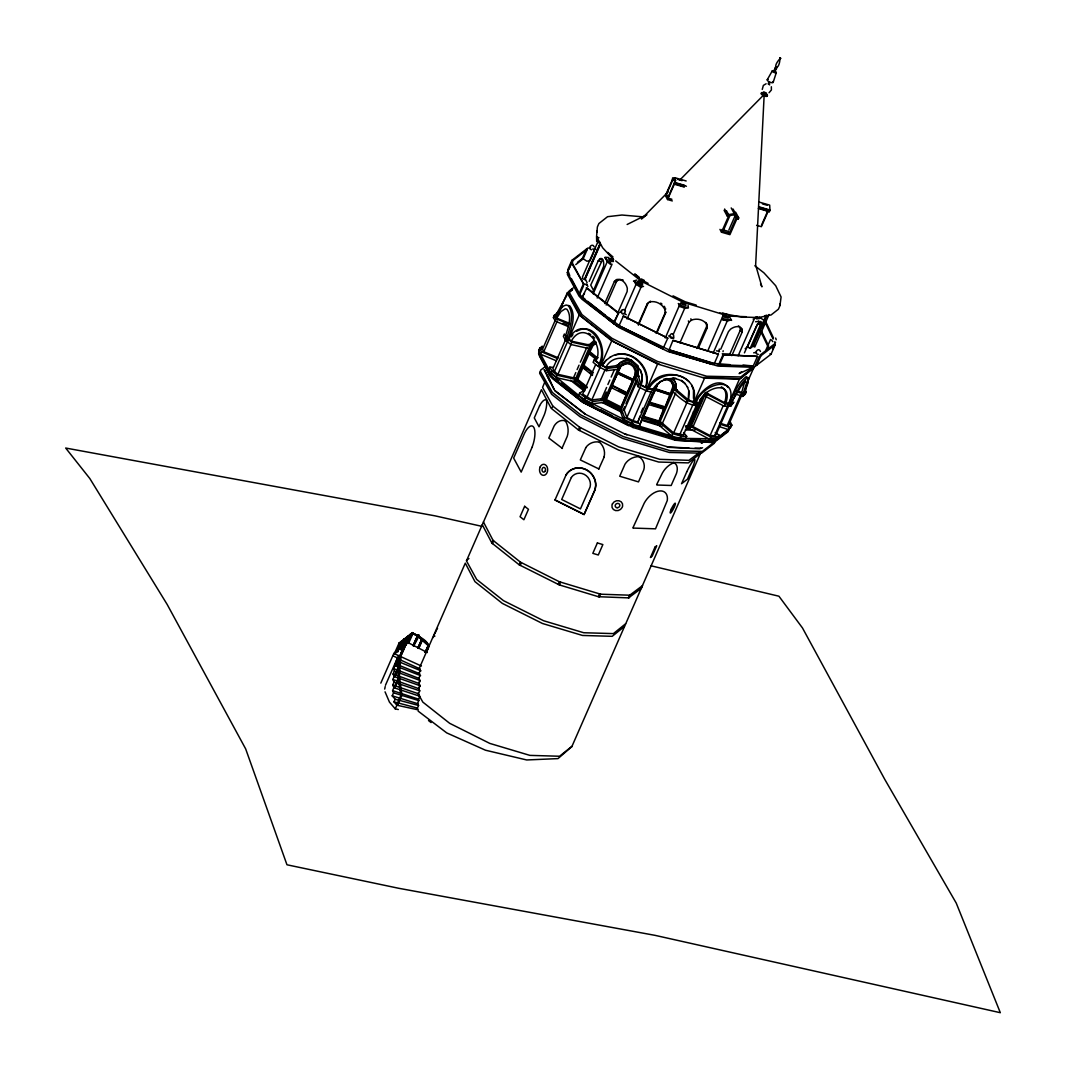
<?xml version="1.0" encoding="UTF-8"?>
<svg xmlns="http://www.w3.org/2000/svg" width="1066" height="1066" viewBox="0 0 1066 1066"><rect width="100%" height="100%" fill="white"/><g stroke="black" fill="none" stroke-linecap="round" stroke-linejoin="round"><path stroke-width="1.5" d="M656.11 333.378L665.144 312.804L664.931 309.62A13.418 12.539 49.7 0 0 649.687 301.945L648.794 302.438M686.424 186.257L675.391 183.072L675.138 177.782L672.606 177.902L672.38 179.754L675.551 180.674M758.366 208.496L769.399 211.681L769.945 210.428L769.692 205.138L758.659 201.94M667.556 199.555L665.424 195.584L672.38 179.754L674.605 178.981L674.511 183.725L667.556 199.555L672.326 200.928M400.989 695.139L402.109 694.819L400.989 695.139C397.938 678.855 396.059 660.614 404.467 645.57M399.11 665.117L394.247 676.031L395.033 676.404L399.897 665.477C396.312 671.34 400.243 686.717 401.149 694.686L401.935 695.059L399.47 677.536L398.684 677.163L401.762 695.512M398.351 677.856L399.297 677.763L400.816 656.016L399.843 656.136L404.307 645.796M764.175 94.807L755.647 265.008L761.923 286.847L760.524 283.929M568.271 326.582L555.146 321.079L553.427 317.282L556.825 313.031M551.095 408.211L541.421 389.716L466.455 560.863L476.675 579.464L503.512 600.664L543.66 620.758L583.728 632.738L613.403 633.604L625.635 623.77M482.218 524.592L491.892 543.074L519.235 564.833L559.384 584.928L598.399 596.707L628.54 597.893L641.319 588.352L642.492 585.647L629.726 595.201L600.638 594.202L559.41 581.769L520.421 562.128L493.065 540.382L483.404 521.9M538.85 351.487L538.636 353.792L549.576 374.139L552.295 377.058L582.183 400.669L628.62 424.468L680.681 440.151L715.433 440.671L728.984 430.171L729.277 428.026M539.423 352.007L539.636 349.688M539.609 353.805L539.423 355.937L550.243 376.058L582.356 402.135L633.151 427.519M539.796 371.981L539.676 373.366L551.615 394.287L579.984 416.686L622.691 438.419L669.341 452.477L701.548 453.157L714.42 443.203L714.593 441.937M543.993 369.622L554.014 389.503M547.085 375.565L550.043 381.561M547.578 375.712L550.522 381.708M567.658 272.083L567.432 274.535L579.038 296.108L581.916 299.2L618.493 327.275L668.036 351.567L718.004 366.091L751.863 367.237L754.821 366.637L771.024 354.245L775.222 344.691L774.169 344.158L759.805 355.298L760.857 355.817L775.222 344.691M569.764 275.628L567.698 269.911L571.882 260.357L586.527 249.031L587.259 249.404L583.075 258.958L575.76 264.621M585.247 299.413L578.958 294.069L567.352 272.496L571.549 262.942L584.021 284.769L572.415 263.195L572.629 260.744L587.259 249.404M584.928 278.186L587.153 282.876M596.973 232.388L597.08 231.189M597.08 232.161L597.187 230.949M722.242 353.792L729.837 354.059L740.164 330.527L740.27 327.968A13.418 7.968 -51.7 0 0 738.432 325.85M729.837 354.059L731.822 355.618L742.149 332.099L742.256 329.541L740.27 327.968M735.034 393.887L742.775 396.419L745.214 394.007M745.214 389.543L746.173 392.181L742.775 396.419M544.899 369.969L554.92 390.849L585.301 414.194L624.596 433.862L669.341 447.36L699.696 448.746L702.587 447.747M417.872 693.3L422.829 702.108L449.665 723.308L489.814 743.415L529.895 755.381L559.57 756.247L571.802 746.413M624.449 626.488L612.217 636.322L582.529 635.456L542.461 623.49L502.313 603.383L474.956 581.636L465.296 563.154L419.191 668.515L420.27 670.514L418.991 673.432L420.071 675.431L418.791 678.336L419.897 680.401L418.618 683.319L419.884 685.665L418.605 688.569L419.351 689.942M571.749 746.826L700.575 453.063M715.379 440.151L715.206 441.431L702.334 451.384L670.114 450.691L623.477 436.634L580.757 414.914L552.401 392.515L540.462 371.581L540.582 370.208L544.473 367.197M753.609 345.344L767.027 315.269M753.862 366.824L753.675 368.17L740.044 378.736L702.974 377.457M779.832 305.169L780.085 303.823M571.643 746.786L557.984 758.606L526.724 759.965L485.47 750.211L446.707 732.888L418.125 711.102M584.075 514.545L595.134 489.56L595.801 485.67A16.576 15.51 49.7 0 0 584.355 468.813A16.576 15.51 49.7 0 0 566.086 474.89L554.986 499.967L584.075 514.545L595.041 489.574L595.654 485.803A16.576 15.51 49.7 0 0 584.208 468.933A16.576 15.51 49.7 0 0 565.939 475.01M610.645 356.857L605.621 360.734L602.063 365.265L605.874 367.184C617.014 347.063 648.728 364.372 640.893 384.853L645.57 387.211C651.353 369.569 633.617 349.701 615.402 355.045M645.57 387.211L646.063 386.811C653.018 366.744 628.607 345.157 610.152 357.257M693.473 398.444L693.5 390.183L691.661 385.106M638.894 376.684L637.761 376.111L638.108 370.608L635.882 365.451A11.38 10.633 51 0 0 626.315 360.628L621.185 362.08M640.893 384.853L638.307 375.712L637.828 367.477L630.859 359.722L629.553 360.481C624.849 359.362 619.919 361.827 617.454 365.865L616.321 365.292M641.399 384.453L642.012 374.899L640.626 370.208M675.471 388.903L677.017 390.049L675.471 388.903L675.777 383.733M675.857 389.703L676.164 384.533L674.925 381.348M685.158 383.853C675.857 374.206 658.801 378.563 652.725 389.703L648.461 387.784C659.534 363.892 701.934 374.406 693.34 401.975L688.21 399.79L688.743 390.809M688.569 400.536L689.102 391.555L687.303 386.678M384.693 689.089L385.212 686.531M420.137 668.942L397.218 658.482L393.78 668.662L394.34 671.127L393.074 674.045L394.14 676.55L392.861 679.468L394.007 682.147L392.728 685.052L393.874 687.703L392.594 690.621L393.541 692.833L392.221 695.845L395.14 699.229L418.552 705.452L417.392 708.091L418.218 709.863L396.872 705.212L393.98 701.854L395.14 699.229M606.114 360.335L602.57 364.865L599.332 363.546C609.406 343.412 584.101 312.378 568.524 338.988L571.216 341.147L589.538 345.038L590.604 346.383L589.578 348.702L570.723 344.465L565.3 339.974L563.354 336.35L564.367 334.018L566.326 337.656L571.736 342.146L590.604 346.383M600.558 363.599C607.58 348.782 595.521 320.599 576.733 331.26M633.284 528.083L655.523 528.829L667.289 500.5A16.576 9.861 -51.7 0 0 659.481 490.973A16.576 9.861 -51.7 0 0 644.237 503.112L632.938 527.817M622.331 309.766C629.313 308.007 622.397 318.801 621.238 311.445M621.345 311.005L621.784 310.193M692.74 427.399L707.637 393.434L705.559 392.448L725.786 403.361L729.331 403.454C739.178 373.1 701.961 383.64 696.258 402.535L692.98 401.229M758.459 321.226L761.071 323.238L750.211 348.355L747.453 346.956L745.134 348.742M669.648 335.897C673.419 328.661 676.297 341.52 670.208 337.602M723.014 351.673L723.174 350.754M621.172 311.672L621.398 310.779M746.946 385.053L748.452 379.176M724.64 402.468C726.492 397.312 727.079 389.676 721.309 386.811M725.786 403.361C734.074 378.617 703.68 387.091 699.149 402.615L696.258 402.535M773.196 82.282L776.315 72.581M532.147 447.134L533.386 443.363A16.576 5.983 -73.9 0 0 533.4 426.8A16.576 5.983 -73.9 0 0 524.605 433.116L513.652 458.074L521.181 472.091L532.094 447.24M568.524 338.988L569.737 339.041L567.019 337.336C569.87 327.515 574.934 314.697 568.258 305.516M568.618 337.802C571.483 327.982 576.533 315.163 569.857 305.982L566.139 305.023L563.687 305.942L561.022 308.247L555.719 316.336L556.705 318.174L569.71 323.411M744.961 390.836L746.44 386.505M623.823 408.958L626.861 417.566L632.778 420.55L637.828 422.083L640.053 415.967M640.28 423.868L642.745 417.112L639.254 426.187L640.28 423.868L632.658 421.563L624.449 417.419L621.145 408.078L620.132 410.41L623.423 419.751L631.632 423.882L680.001 438.499L685.705 438.659L686.717 436.34L683.572 432.463M399.99 655.79L400.776 656.15L399.537 666.183L398.751 665.824L399.897 665.477M400.816 656.016L399.817 656.016L400.989 655.777L400.603 656.376C408.598 639.507 404.747 647.582 398.857 643.584L412.262 633.097L417.299 635.936M729.331 403.454L728.185 402.562L731.076 403.108C735.94 394.3 739.604 383.613 747.826 377.417L748.559 378.044L747.946 383.054L744.788 391.995L743.308 393.194L741.736 392.395L744.881 380.935M743.308 393.194L746.48 383.32L745.88 381.202L741.256 385.945L731.076 403.108M436.074 631.192L436.567 629.979M380.815 683.119L393.834 653.445L407.572 642.358L427.319 652.539M394.433 653.498L395.393 653.631L394.433 653.498L399.084 643.051L412.262 632.764C417.912 636.255 434.595 642.505 426.413 651.433M395.22 653.871L399.87 643.411L413.262 632.951L408.545 643.371L407.772 642.985L412.489 632.564M396.925 651.473L401.642 641.052L402.415 641.439C403.028 643.864 395.473 652.818 397.924 651.659M397.698 651.859L402.415 641.439M399.79 649.234L404.28 639.014L405.28 639.2C399.897 653.458 397.525 652.285 404.507 638.814M400.563 649.62L405.28 639.2M385.466 685.238L398.497 655.577M402.721 646.929L403.721 647.115L402.721 646.929L407.439 636.509L408.198 636.895L395.593 665.77L396.539 665.904L395.593 665.77M402.948 646.729L407.439 636.509M569.044 268.925L572.629 260.744L571.882 260.357M403.481 647.315L408.198 636.895M405.24 644.97L409.957 634.55L410.73 634.923L406.013 645.343L405.24 644.97L409.957 634.55M396.379 666.13L405.253 645.929M538.676 350.607L539.689 348.249L542.288 346.157L541.261 348.475L538.676 350.567L550.949 373.433L551.922 371.061L549.829 367.13L553.121 367.344M553.387 317.828L554.453 314.95L557.025 316.256L554.413 315.496L556.159 318.761L569.297 324.264M394.034 687.61L394.98 687.757L394.034 687.61L398.684 677.163M555.359 320.04L542.487 349.368L543.767 351.753L558.064 357.736M557.665 314.79L567.312 292.817L572.136 288.913M577.452 262.356L582.329 258.572L586.527 249.031M539.689 348.249L542.487 349.368L539.689 348.276L541.621 351.873L540.609 354.205L556.505 360.868M555.146 321.079L556.159 318.761M413.821 645.996C422.696 624.33 418.711 640 413.048 645.61L417.765 635.203L429.212 645.396M413.048 645.61L417.765 635.203L417.419 635.869L428.865 646.063L418.192 636.255L412.022 633.297L412.795 633.684L399.617 643.971L398.857 643.584L404.067 646.329M394.806 687.983L399.47 677.536M543.767 351.753L557.291 320.959M417.765 648.075L421.843 639.12L422.616 639.493L418.765 648.261M417.992 647.875L421.843 639.12L422.269 640.173L422.616 639.493L418.538 648.461M597.426 242.861L582.502 276.867L582.716 278.826L584.967 279.652L584.821 278.333M594.575 250.497L590.044 260.824L586.833 261.183L582.862 258.518M396.672 704.906L397.618 705.039L396.672 704.906L401.322 694.459M398.311 709.53L395.259 708.877L396.872 705.212M397.445 705.266L402.109 694.819M585.461 276.854L600.305 243.048M584.901 279.052L600.225 243.688M584.954 279.559L600.438 244.274M578.958 294.069L583.155 284.515M579.824 294.323L583.422 286.128M548.817 369.462L549.829 367.13M425.001 652.512L428.439 645.01L425.241 652.312M545.086 381.361L542.567 387.464L552.788 406.066L579.624 427.253L618.613 446.894L659.841 459.339L688.929 460.325L699.269 452.664M582.049 297.387L586.9 287.86L618.586 312.898L614.389 322.438L582.049 297.387L584.501 293.323M589.205 281.344L598.239 260.757L599.705 258.851L602.517 259.664L590.724 285.102L593.815 290.858M565.3 339.974L566.326 337.656L568.951 338.402L579.238 314.963L567.312 292.817M565.74 339.348L552.868 368.663L554.413 371.528L557.904 374.313L575.054 378.163L576.12 379.509L575.094 381.841L556.185 377.591L550.909 373.38M576.12 379.509L557.198 375.259L551.922 371.061L554.413 371.528L567.925 340.734L565.926 340.654L566.952 338.322L568.951 338.402M418.552 705.452L417.739 703.68L419.591 696.165L418.472 693.739L419.751 690.821L418.738 688.623L420.017 685.705L418.965 683.439L420.244 680.534L394.34 671.127M605.701 258.239L606.807 261.037L610.432 264.181M592.549 292.923L603.649 266.233A13.418 4.837 -73.9 0 0 599.705 258.851M556.185 377.591L557.198 375.259M570.723 344.465L571.736 342.146M593.162 293.83L607.447 261.303L610.512 263.968M557.904 374.313L571.416 343.519M609.699 260.131L610.285 258.798L608.593 258.705L611.657 261.37L613.43 261.53M609.752 260.197L610.485 258.532L613.43 261.063M611.191 261.303L612.524 258.265L613.07 258.851M597.2 298.014L612.044 264.208M491.892 543.074L493.065 540.382M492.399 543.633L493.585 540.942M700.522 453.476L688.343 462.897L658.668 462.031L618.586 450.052L578.438 429.958L551.642 408.691L552.788 406.066M604.702 303.49L614.389 281.437L616.468 279.638L618.586 279.705A13.418 9.874 -88 0 1 620.878 279.532M573.202 378.47L575.8 372.554M577.092 369.609L579.038 365.172M580.344 362.227L586.82 347.449M606.181 305.036L616.508 281.517L618.586 279.705M562.448 448.453L548.817 438.073L554.12 426A14.937 10.993 -88 0 1 565.233 420.817L565.74 420.83M587.046 387.851L576.426 379.389L590.671 346.956L593.056 344.238L596.041 343.332M576.426 379.389L577.745 379.443L583.195 367.024M592.07 372.78L582.636 365.252L583.941 365.305L589.351 352.993L591.71 354.871M596.84 358.296L588.579 351.713L589.884 351.767L593.069 345.451L595.827 343.585M671.913 199.262L667.742 198.063L666.117 195.051L672.899 179.594L675.684 180.394M584.821 390.036L579.584 393.087L578.572 395.419L584.381 400.056L591.83 403.814L604.169 402.375L605.195 400.043L603.036 398.604L591.83 399.91L582.716 394.074L595.588 364.759M598.106 357.656L594.122 359.975L593.109 362.307L598.426 366.544L606.367 370.688L618.68 369.262L619.692 366.931L617.534 365.491L605.874 367.184M667.742 198.063L674.525 182.606M617.481 313.591L627.154 291.524L627.328 288.26A13.418 9.874 -88 0 0 616.468 279.638M613.736 322.425L618.586 312.898M684.292 187.07L674.845 184.338L675.391 183.072M561.942 448.44L567.245 436.354A14.378 10.58 -88 0 0 565.233 420.817M598.426 366.544L599.452 364.226L601.437 364.305L611.737 340.867L579.238 314.963M584.381 400.056L585.407 397.725L586.9 397.418L600.425 366.624M599.612 367.277L601.437 364.305M624.503 310.726L636.175 284.116M619.026 325.703L623.477 315.936L667.809 338.135L663.345 347.902L619.026 325.703L668.835 349.768L714.047 363.413L730.077 364.679M637.988 282.61L638.8 281.024L642.611 283.556M519.235 564.833L520.421 562.128M578.438 429.958L579.624 427.253M627.035 319.027L641.239 286.687M591.83 399.91L605.355 369.116M642.078 285.355L642.665 284.022L641.306 284.182L637.321 281.504L638.654 281.357M520.208 565.433L521.394 562.741M579.411 430.557L580.597 427.866M591.83 403.814L592.856 401.482L605.195 400.043M606.367 370.688L607.393 368.37L619.692 366.931M601.411 399.27L606.594 387.451M607.886 384.493L609.832 380.069M611.138 377.111L614.376 369.729M603.076 399.404L606.314 392.022M618.267 368.29L604.116 400.523L620.852 408.971M638.188 324.41L647.222 303.823L650.54 301.225L649.687 301.945M638.387 325.157L648.075 303.104L647.222 303.823M611.724 387.105L606.274 399.523L621.265 407.079L626.102 396.046M617.347 373.513L632.871 380.629L626.928 393.381L611.937 385.825L620.505 367.09M598.919 468.96L580.317 459.926L585.834 447.667M621.718 365.505L619.972 367.53L605.741 399.963L620.732 407.518L634.963 375.085L635.216 371.035L633.577 367.237A8.408 7.862 51 0 0 626.502 363.666L622.731 364.732M633.404 379.416L617.88 372.287L632.871 379.842L635.496 374.659L635.749 370.595M635.642 374.832L634.616 377.151L637.961 386.625L645.476 390.423L653.791 393.074L657.269 384.026L654.817 390.742L646.502 388.091L638.987 384.306L635.642 374.832L639.427 376.258M621.358 409.224L636.149 375.525L636.429 370.848L634.55 366.491A9.661 9.021 51 0 0 626.422 362.387L622.078 363.613L618.906 366.824M657.602 331.193L665.984 312.085L665.144 312.804M623.397 409.65L624.689 406.692M625.982 403.748L635.709 381.588M623.983 410.65L636.948 381.122M598.719 469.133L604.222 456.874M780.432 58.23C770.212 68.717 779.819 72.062 779.992 57.844M623.423 419.751L624.449 417.419M637.961 386.625L638.987 384.306M626.861 417.566L640.373 386.771M665.277 337.975L679.415 305.396M685.625 304.463L685.944 305.422L681.014 303.797L680.694 302.837L685.531 304.05M558.224 584.474L559.41 581.769M559.384 584.928L560.569 582.236M631.632 423.882L657.602 363.999L704.546 378.177L739.431 379.15L753.795 367.264M646.875 390.982L647.901 388.65L646.063 386.811M673.126 334.644L684.812 308.034M640.946 412.609L642.891 408.171M735.633 212.187L738.725 217.93L738.165 219.196L733.754 214.866L727.172 216.012L727.718 214.759L724.627 209.016M669.008 350.128L673.019 340.214L718.417 354.218L714.22 363.772L668.835 349.768M687.757 307.488L685.318 308.38L679.482 306.448M637.828 422.083L651.339 391.289M736.873 218.823L729.917 234.653L721.509 232.215L728.451 216.385M729.717 216.038L722.935 231.495L729.331 233.347L736.113 217.89L735.047 215.932L728.878 229.976M641.772 417.779L653.351 391.409M669.661 380.122A8.408 7.462 -25.6 0 1 671.127 381.308L673.219 385.386L672.992 389.197L658.761 421.63L643.411 416.993L647.275 406.532M649.834 400.683L654.644 389.743L669.981 394.367L664.957 407.492L649.62 402.855M655.177 388.517L670.9 393.954L655.563 389.317L656.749 384.946M643.411 416.993L657.655 384.56L660.44 381.521L664.278 379.922A8.408 7.462 -25.6 0 1 671.513 382.108M638.96 456.621A14.378 12.739 -25.7 0 1 643.797 469.813L638.494 481.899L619.719 476.222L625.022 464.15A14.937 13.232 -25.7 0 1 638.96 456.621L638.814 456.301M679.948 342.826L688.996 322.238L691.488 320.093A13.418 11.886 -25.7 0 1 707.038 324.837L707.278 327.768L698.243 348.342M658.761 421.63L663.825 408.411L651.553 404.694M670.514 393.154L672.966 386.465L672.206 382.827M659.055 422.029L658.028 424.361L671.593 435.954L672.619 433.635L659.055 422.029L661.16 422.216L673.672 432.903L683.479 434.835L696.991 404.041M662.106 424.015L675.724 393.008M696.964 348.502L706.638 326.449L706.412 323.518A13.418 11.886 -25.7 0 0 705.639 322.372M598.399 596.707L599.585 594.015M761.537 225.153L767.64 211.228M768.333 210.855L761.377 226.685L756.607 225.312M599.452 596.907L600.638 594.202M707.677 351.087L722.961 315.909L724.081 317.082L728.558 317.974L727.558 316.829M722.508 317.282L723.241 315.616L727.478 316.455M686.131 402.841L687.157 400.51L673.406 388.757L672.38 391.075C680.055 398.418 688.796 406.732 700.242 405.546M673.672 432.903L687.184 402.109M713.141 353.099L727.412 320.573L722.935 319.693M656.643 484.63L662.426 472.931A14.937 8.888 -51.7 0 1 674.005 462.804L673.525 462.431M686.717 436.34L681.067 436.181L679.722 434.728L693.246 403.947L693.833 405.16L694.845 402.841L694.259 401.615L704.546 378.177M730.743 319.907L728.025 320.893L722.721 319.84M680.001 438.499L681.067 436.181L679.722 434.728M695.099 405.4L696.125 403.068L701.255 403.215M720.723 349.275L728.464 331.633L730.61 329.114A13.418 7.968 -51.7 0 1 742.256 329.541M698.363 404.174L695.365 411.01L696.591 411.969L693.326 411.876M699.576 401.429L700.775 398.697M689.409 428.665L690.422 426.347L710.742 437.007L716.992 437.18L715.939 439.512L709.729 439.325L689.409 428.665L690.275 428.106M685.505 425.96L690.382 426.107L704.626 393.674M705.532 393.567L690.741 427.266L685.758 427.12M722.988 354.751L718.79 364.305L719.417 364.799L753.276 365.931L757.473 356.39L722.988 354.751L757.473 356.39M719.417 364.799L723.614 355.245M657.122 485.017L671.18 485.483L676.484 473.411A14.378 8.541 -51.7 0 0 674.005 462.804M628.54 597.893L629.726 595.201M629.14 597.773L630.326 595.068M738.138 355.764L754.235 318.987L753.116 319.12M754.741 317.668L757.833 317.002M744.428 352.846L756.314 326.423A13.418 2.185 -63.1 0 1 761.217 322.638M747.453 346.956L757.779 323.424L760.538 324.837M691.354 425.747L710.103 435.581L722.975 406.253M709.729 439.325L710.742 437.007M724.267 406.213L725.28 403.881L730.996 404.041L733.848 402.162L730.703 406.213L724.267 406.213L703.653 395.393M765.575 316.495L752.596 346.064L754.781 347.01L769.066 314.497M710.103 435.581L714.606 435.714L728.118 404.92M729.983 406.373L730.996 404.041L729.144 402.588L739.431 379.15M762.43 327.875L764.229 323.784M729.024 405.12L716.152 434.448L714.606 435.714L716.965 437.18L719.31 435.288L715.193 432.53M730.703 406.213L731.716 403.894L729.144 402.588M719.31 435.288L715.939 439.512M719.603 423.015L727.199 425.507L740.71 394.713M728.038 426.32L741.936 394.673M748.092 380.629L753.889 367.437M759.205 356.657L755.621 364.839L756.66 365.371L760.857 355.817M719.19 426.573L728.238 429.545L729.264 427.213L731.849 425.121L730.157 421.603M745.147 394.5L746.227 391.675M728.238 429.545L730.836 427.453L731.849 425.121L729.051 424.001L727.199 425.507M766.028 349.781L770.571 339.454M772.57 349.035L775.555 342.213L774.489 341.893M763.762 91.836L766.574 93.222M779.739 57.87L780.459 58.177M776.328 68.797L775.262 68.49M780.818 58.35L779.872 58.124M433.262 637.548L434.328 634.43M729.49 402.308C734.354 393.501 738.018 382.814 746.253 376.618L746.973 377.244M434.701 633.764L435.594 632.311M418.192 636.255L418.538 635.576M421.496 639.787L421.843 639.12M560.809 309.1L562.235 306.422M556.705 318.174L561.009 311.512L565.18 308.834L566.899 309.207C572.322 316.682 568.165 327.115 565.806 335.084L567.019 337.336M767.28 79.67L772.317 70.822M561.782 305.129L563.328 302.464M436.967 629.233L437.553 628.247M695.112 401.642C700.322 391.075 717.738 374.872 728.118 387.491M566.912 295.269L555.839 315.136L557.305 313.95M571.216 341.147C583.702 319.254 604.449 344.545 596.027 360.908L599.332 363.546M589.431 344.558L588.112 344.505L588.912 345.144L594.148 340.494M571.336 336.816L572.922 334.591M399.697 643.651L399.084 643.051M394.247 676.031L395.033 676.404M648.821 388.53C656.509 374.926 677.403 369.689 688.903 381.495M619.612 363.293L617.454 365.865M569.297 292.124L572.589 289.459M668.275 191.747L641.439 218.956L646.875 214.679L627.141 224.486M679.935 179.914L763.936 94.714M401.642 641.052L402.175 641.639M410.73 634.923L409.73 634.75M407.772 642.985L408.545 643.371M406.013 645.343L405.466 644.77M664.931 309.62L665.784 308.9M667.809 338.135L623.21 316.149M585.62 447.84A14.937 13.965 49.7 0 1 599.372 442.084L599.572 441.91M554.986 499.967L584.221 514.412M719.297 349.035L718.884 351.967M621.185 365.944L627.035 363.226A8.408 7.862 51 0 1 629.047 363.439M573.122 287.98L569.377 290.898L569.244 292.351L581.903 314.55L611.964 338.308L657.242 361.334L706.691 376.231L740.817 376.964L754.462 366.398M572.349 289.765L568.591 292.67L568.458 294.136L581.13 316.322L614.149 341.92L659.681 364.399M466.495 560.423L468.92 558.544M750.211 348.355L753.675 345.677M741.55 371.714L739.111 373.606L752.703 367.384M701.308 443.096L703.747 441.204M701.801 443.229L705.452 440.405M717.445 437.913L729.784 428.372M716.938 438.712L713.381 441.457L710.795 441.99L674.965 440.138M721.695 435.035L726.812 431.077M728.225 431.543L714.566 442.11L711.235 442.483L675.418 440.271L632.644 427.373M776.594 68.744L774.915 67.918L776.035 68.824M769.039 92.755L771.398 89.984L771.358 86.746M766.108 83.774L763.363 85.4L762.257 89.424M641.879 286.874L643.558 286.341M727.718 214.759L734.287 213.666L738.725 217.93M619.133 312.498L621.758 311.925M764.855 315.709L766.467 315.376M764.762 315.936L766.361 315.603M753.675 352.833L756.54 352.246M716.219 438.872L681.467 438.353L676.99 437.513M700.762 448.12L694.925 448.24M596.121 342.026L592.683 343.065L589.924 346.184L575.134 379.896L585.727 388.33M587.393 248.205L590.617 247.832M636.735 280.052L633.537 281.038L641.412 286.328M755.941 317.215L757.047 317.095M759.632 318.521L756.62 318.867L754.821 317.655M755.567 321.745L759.125 321.346M776.341 66.865L776.821 67.158M774.969 68.824C774.156 68.864 777.221 70.742 775.595 68.997M768.08 83.828L769.692 84.814L769.012 84.107M763.776 92.582C762.083 93.288 767.4 95.167 765.841 93.395M692.58 413.595L695.832 413.688L694.606 412.729L689.156 425.147L690.382 426.107M686.611 428.732L689.675 428.812M728.185 316.096L746.293 316.709M742.975 365.118L753.276 365.931M716.938 365.225L721.895 365.358M745.68 366.198L750.664 366.331M685.345 429.891L695.032 430.211M690.741 439.712L700.415 440.005M688.903 448.026L667.209 446.96M614.389 281.437L616.508 281.517M588.912 345.144L590.231 345.184M589.351 352.993L588.046 352.939L596.307 359.522M592.669 249.044L595.894 249.191M758.272 354.365C752.902 353.965 758.539 346.357 760.458 351.474M605.062 257.212L608.859 257.559M776.075 66.785C773.689 67.051 778.766 68.744 776.488 66.931M672.926 377.884L675.817 378.283M583.995 284.209L587.113 284.769M719.83 312.978L741.363 317.002L758.699 317.548L771.104 314.95L778.42 309.193L779.939 305.742L781.085 296.974L775.702 285.728L763.896 272.816L754.848 265.754M725.426 315.123L726.546 315.336M716.405 350.807L719.55 351.394M675.551 438.566L678.296 439.072M551.922 371.061L554.413 371.528M643.584 216.904L621.958 215.026L607.567 216.691L598.892 223.527L597.373 226.978L596.574 236.465L602.676 247.805L613.683 259.651M724.667 315.896L726.319 316.216M722.735 318.614L731.582 320.373L729.744 317.268M591.497 249.83C586.833 248.565 592.43 242.355 594.162 246.792M482.232 526.417L435.048 515.851L65.679 448.04L89.824 478.527L167.189 604.489L245.673 748.905L286.967 864.779L398.511 888.245L655.11 935.362L1000.321 1012.7L956.255 903.129L884.647 779.166L802.498 627.994L778.926 596.214L651.099 565.819M774.449 70.316L773.649 70.383L775.462 70.809M769.212 82.309L768.493 82.375L770.145 82.762M587.939 286.394L586.167 284.102M393.98 701.854L417.392 708.091M675.138 177.782L686.171 180.98M677.336 179.261L682.053 180.634M762.43 203.886L767.16 205.245M675.124 182.579L684.585 185.311M758.659 206.737L769.692 209.935M758.912 207.23L769.945 210.428M684.052 186.483L674.511 183.725L674.845 184.338M760.378 208.563L769.399 211.681M666.117 195.051L668.902 195.851M721.882 229.536L728.265 231.375L729.331 233.347M598.239 260.757L601.051 261.583M571.549 262.942L572.415 263.195M567.352 272.496L568.218 272.749M555.719 316.336L557.318 316.802M696.191 305.076L685.265 301.785L673.006 295.842M722.708 313.071L727.385 314.483M723.827 314.643L682.853 302.144L641.519 281.331M673.192 340.574L718.417 354.218M669.395 351.314L712.688 364.372M669.315 351.354L712.568 364.399M647.315 387.438L648.461 387.784M670.367 395.18L654.644 389.743M687.157 400.51L696.125 403.068L694.259 401.615M649.234 402.055L664.584 406.692M648.874 404.574L664.211 409.211M643.038 416.193L658.375 420.817M642.372 417.965L659.414 423.109L674.205 389.41L674.458 385.026L672.499 381.268A9.661 8.568 -25.6 0 0 666.53 378.603M651.006 421.656L655.457 423.002M641.692 419.524L660.307 425.147L660.001 424.521M641.705 420.297L661.999 426.427M672.619 433.635L681.014 436.167M649.021 430.491L630.259 424.601M655.297 432.383L663.132 434.741M666.263 435.688L674.098 438.059M633.271 425.8L673.992 438.086M393.541 692.833L419.058 700.682M392.221 695.845L417.739 703.68M737.099 390.876L741.736 392.395M736.046 391.555L743.802 394.1M720.096 424.215L729.264 427.213M393.874 687.703L419.591 696.165M392.594 690.621L418.312 699.069M678.269 303.557L679.975 304.116M678.669 304.756L688.436 307.994L688.05 305.262M394.007 682.147L419.751 690.821M392.728 685.052L418.472 693.739M776.048 68.677L775.355 68.384M394.14 676.55L420.017 685.705M392.861 679.468L418.738 688.623M626.382 358.109L629.366 359.189M629.553 360.481L634.483 362.96M393.074 674.045L418.965 683.439M598.959 237.771L596.56 236.879L596.68 241.422L600.291 242.755M600.105 242.462L597.373 241.449L597 238.038L597.853 243.354M395.046 665.744L420.604 675.631M393.78 668.662L419.324 678.549M668.542 335.937L673.872 338.069M634.337 424.641L582.969 398.871L550.362 372.34M624.596 433.862L627.008 434.821M396.725 660.893L421.017 670.82M395.446 663.812L419.738 673.739M562.981 323.344L567.259 325.143M541.621 351.873L557.731 358.616M393.834 653.445L421.416 666.037M392.808 655.777L397.471 657.909M418.312 635.776L412.262 632.764L413.022 633.151M421.616 639.32L422.376 639.693M428.212 645.21L428.972 645.596M407.212 636.708L407.972 637.095M404.28 639.014L405.04 639.4M413.288 645.41L414.048 645.796M400.017 649.034L400.789 649.421M641.466 278.999L644.37 280.451M648.088 283.356L640.519 279.359L634.217 274.388M619.053 326.902L621.998 328.448M624.929 329.914L645.41 340.174M648.341 341.64L662.999 348.902M601.944 402.375L622.411 412.622M584.514 401.509L593.256 406.213M600.651 409.85L612.484 415.847M615.442 417.326L627.314 423.189M628.58 425.694L582.995 402.375L552.894 378.91L550.203 375.978L546.711 368.703M611.737 340.867L657.602 363.999M620.612 374.446L628.78 378.577M607.393 368.37L599.452 364.226L594.122 359.975M612.484 385.386L627.461 392.954M618.533 390.542L626.715 394.673M611.191 387.544L626.182 395.1M603.876 401.615L621.291 410.397M604.022 402.388L620.172 410.53M592.856 401.482L585.407 397.725L579.584 393.087M769.985 353.712L771.024 354.245M582.329 258.572L583.075 258.958M433.755 635.563L434.901 636.135M704.679 393.074L725.28 403.881M588.579 333.312L590.737 334.564M772.797 341.64L771.611 340.054M714.606 435.714L716.992 437.18M585.327 414.208L555.279 390.849M624.023 313.324L626.288 314.723M619.279 325.476L608.06 317.441M615.668 324.784L617.92 326.196M615.708 324.89L617.947 326.289M583.062 400.523L587.326 403.175M630.859 359.722L638.201 365.958M759.312 317.162L763.149 319.733M640.12 281.877L641.585 282.863M641.372 285.954L634.443 281.304L635.549 283.902L640.253 287.06M706.425 392.475L707.637 393.434M740.164 330.527L742.149 332.099M635.07 274.082L638.934 277.147M613.017 256.973L607.74 252.402M634.963 274.308L638.84 277.373M615.655 260.89L641.825 281.571M586.247 287.833L617.92 312.871M587.779 301.411L605.515 315.429M586.913 302.264L596.96 310.206M601.984 314.177L604.489 316.149M606.994 318.134L614.536 324.091M591.084 305.622L593.695 307.688M596.307 309.753L604.142 315.936M606.754 318.001L614.589 324.197M570.47 380.216L584.528 391.315M556.039 379.176L558.611 381.202L556.106 379.309M561.182 383.24L575.334 394.42M561.249 383.374L563.821 385.399M566.392 387.438L577.959 396.565M428.505 720.549L431.064 722.561M589.884 351.767L596.96 357.416M583.941 365.305L593.389 372.834M584.368 367.957L586.726 369.849M590.271 372.66L592.629 374.539M581.876 366.97L592.496 375.432M577.745 379.443L587.179 386.958M580.664 385.412L583.062 387.318M574.867 381.788L585.034 389.89M681.374 380.322L684.798 383.107L687.663 387.424M675.511 388.93L688.21 399.79M611.498 259.398L612.63 260.37M604.768 257.879L610.845 263.155M592.749 336.163L594.601 338.109M580.61 296.601L582.369 298.493M395.259 708.877L389.463 702.134L385.053 691.834M775.675 338.069L776.221 339.761M574.134 380.615L575.094 381.841M673.459 379.296L675.311 382.148M733.048 209.016L737.685 217.637M735.846 214.879L738.165 219.196M731.196 207.923L734.287 213.666M726.466 210.748L728.784 215.066M724.081 210.269L727.172 216.012M719.963 229.363L721.509 232.215M571.323 278.493L578.278 291.444M706.412 323.518L707.038 324.837M706.638 326.449L707.278 327.768M690.848 318.787L691.488 320.093M688.356 320.933L688.996 322.238M652.365 388.957L652.725 389.703M765.428 321.053L773.53 337.989M765.028 322.145L773.13 339.068M761.244 330.607L768.666 346.117M760.844 331.686L768.266 347.21M542.727 360.361L546.019 367.237M768.999 210.055L769.066 211.068M599.372 442.084A14.378 13.445 49.7 0 1 604.022 457.048M772.81 81.562A3.265 1.053 23.7 0 1 771.891 82.695A3.265 1.053 23.7 0 1 767.853 80.923A3.265 1.053 23.7 0 1 768.08 79.47M775.315 71.515A2.199 0.706 23.7 0 1 775.702 72.874A2.199 0.706 23.7 0 1 772.504 71.475A2.199 0.706 23.7 0 1 773.769 70.849M765.721 94.394A3.278 1.053 23.7 0 1 766.481 96.42A3.278 1.053 23.7 0 1 761.83 94.608A3.278 1.053 23.7 0 1 762.683 93.208M765.988 93.808A3.278 1.053 23.7 0 1 766.561 95.833A3.278 1.053 23.7 0 1 761.79 93.728A3.278 1.053 23.7 0 1 763.682 92.795M660.707 303.104A13.418 12.539 49.7 0 1 661.959 304.023M664.131 306.248A13.418 12.539 49.7 0 1 665.037 307.528M622.024 279.705A13.418 9.874 -88 0 1 623.13 280.065M671.873 378.483A11.38 10.087 -25.6 0 1 673.845 380.096M663.891 379.123A8.408 7.462 -25.6 0 1 667.902 379.336M671.767 509.748L673.952 505.817L671.767 509.748M612.417 503.912L611.977 505.191A5.53 4.89 -25.7 0 0 622.171 507.416L622.611 506.137A5.53 4.89 -25.7 0 0 612.417 503.912M540.235 466.841L539.756 468.134A5.53 4.064 -88 0 0 541.781 474.823A5.53 4.064 -88 0 0 546.965 472.824L547.444 471.532A5.53 4.064 -88 0 0 545.419 464.843A5.53 4.064 -88 0 0 540.235 466.841M671.3 509.095L670.794 510.321A5.53 0.906 -63.1 0 0 670.794 512.799A5.53 0.906 -63.1 0 0 674.232 507.15L674.751 505.937A5.53 0.906 -63.1 0 0 674.738 503.445A5.53 0.906 -63.1 0 0 671.3 509.095M539.569 405.826L534.279 417.912L539.036 426.773L544.34 414.687A14.378 5.183 -73.9 0 0 546.512 399.897A14.937 5.383 -73.9 0 0 539.569 405.826M524.645 506.297L520.061 516.73L523.886 519.742L528.47 509.321L524.645 506.297M571.336 477.515L561.689 499.488L580.464 508.895L590.111 486.922A10.74 10.047 49.7 0 0 584.195 474.33A10.74 10.047 49.7 0 0 571.336 477.515M597.386 542.927L592.816 553.347L598.293 555L602.863 544.579L597.386 542.927M686.837 471.678L681.534 483.751L687.477 479.154L692.78 467.068A14.378 2.345 -63.1 0 0 694.352 459.006A14.937 2.438 -63.1 0 0 686.837 471.678M655.004 547.098L650.433 557.518L652.165 556.172L656.736 545.752L655.004 547.098M428.439 645.01L428.092 645.676L428.439 645.01M617.121 507.722A2.385 2.105 -25.7 0 0 619.692 504.618A2.385 2.105 -25.7 0 0 615.708 504.351A2.385 2.105 -25.7 0 0 617.121 507.722M545.246 471.012A2.385 1.759 -88 0 0 543.86 467.388A2.385 1.759 -88 0 0 542.208 470.905A2.385 1.759 -88 0 0 545.246 471.012"/></g></svg>
